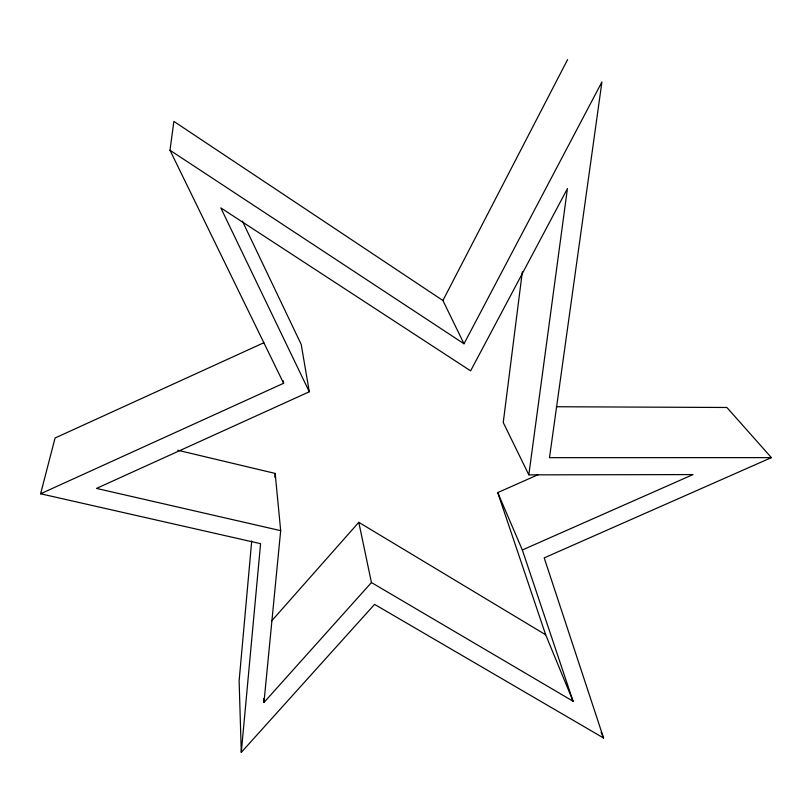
<?xml version="1.0" encoding="UTF-8"?>
<svg xmlns="http://www.w3.org/2000/svg" width="812" height="812" viewBox="0 0 812 812"><rect width="100%" height="100%" fill="white"/><g stroke="black" fill="none" stroke-linecap="round" stroke-linejoin="round"><path stroke-width="1.22" d="M251.72 540.944L239.124 680.903L241.286 752.379L374.576 604.372L603.58 738.017L544.202 557.885L771.4 457.623L726.872 407.482L556.301 406.741M241.286 752.379L260.581 543.675L40.6 493.777L55.084 437.993L263.829 342.755M274.821 477.192L275.177 473.426L177.787 450.254M271.715 620.855L358.792 522.319L371.439 582.549L263.961 702.471L280.678 530.662L275.177 473.426M522.329 271.817L503.247 422.524L528.825 474.868L692.991 474.584L522.339 549.978L573.089 701.243L371.439 582.549M40.6 493.777L283.611 383.274L169.992 150.25L173.88 121.404L442.916 300.511L464.007 343.78L601.925 81.951L549.501 457.663L771.4 457.623M528.825 474.868L567.426 188.607L470.615 370.861L220.803 207.882L309.291 391.78L96.516 488.408L280.678 530.662M442.916 300.511L567.588 59.621M573.089 701.243L545.664 634.771L497.736 492.6L538.112 474.685M358.792 522.319L545.664 634.771M169.992 150.25L464.007 343.78M242.443 221.189L301.211 344.43L309.291 391.78M601.093 732.221L603.58 738.017M497.736 492.6L522.339 549.978M283.297 380.808L283.611 383.274M263.748 698.675L263.961 702.471"/></g></svg>
